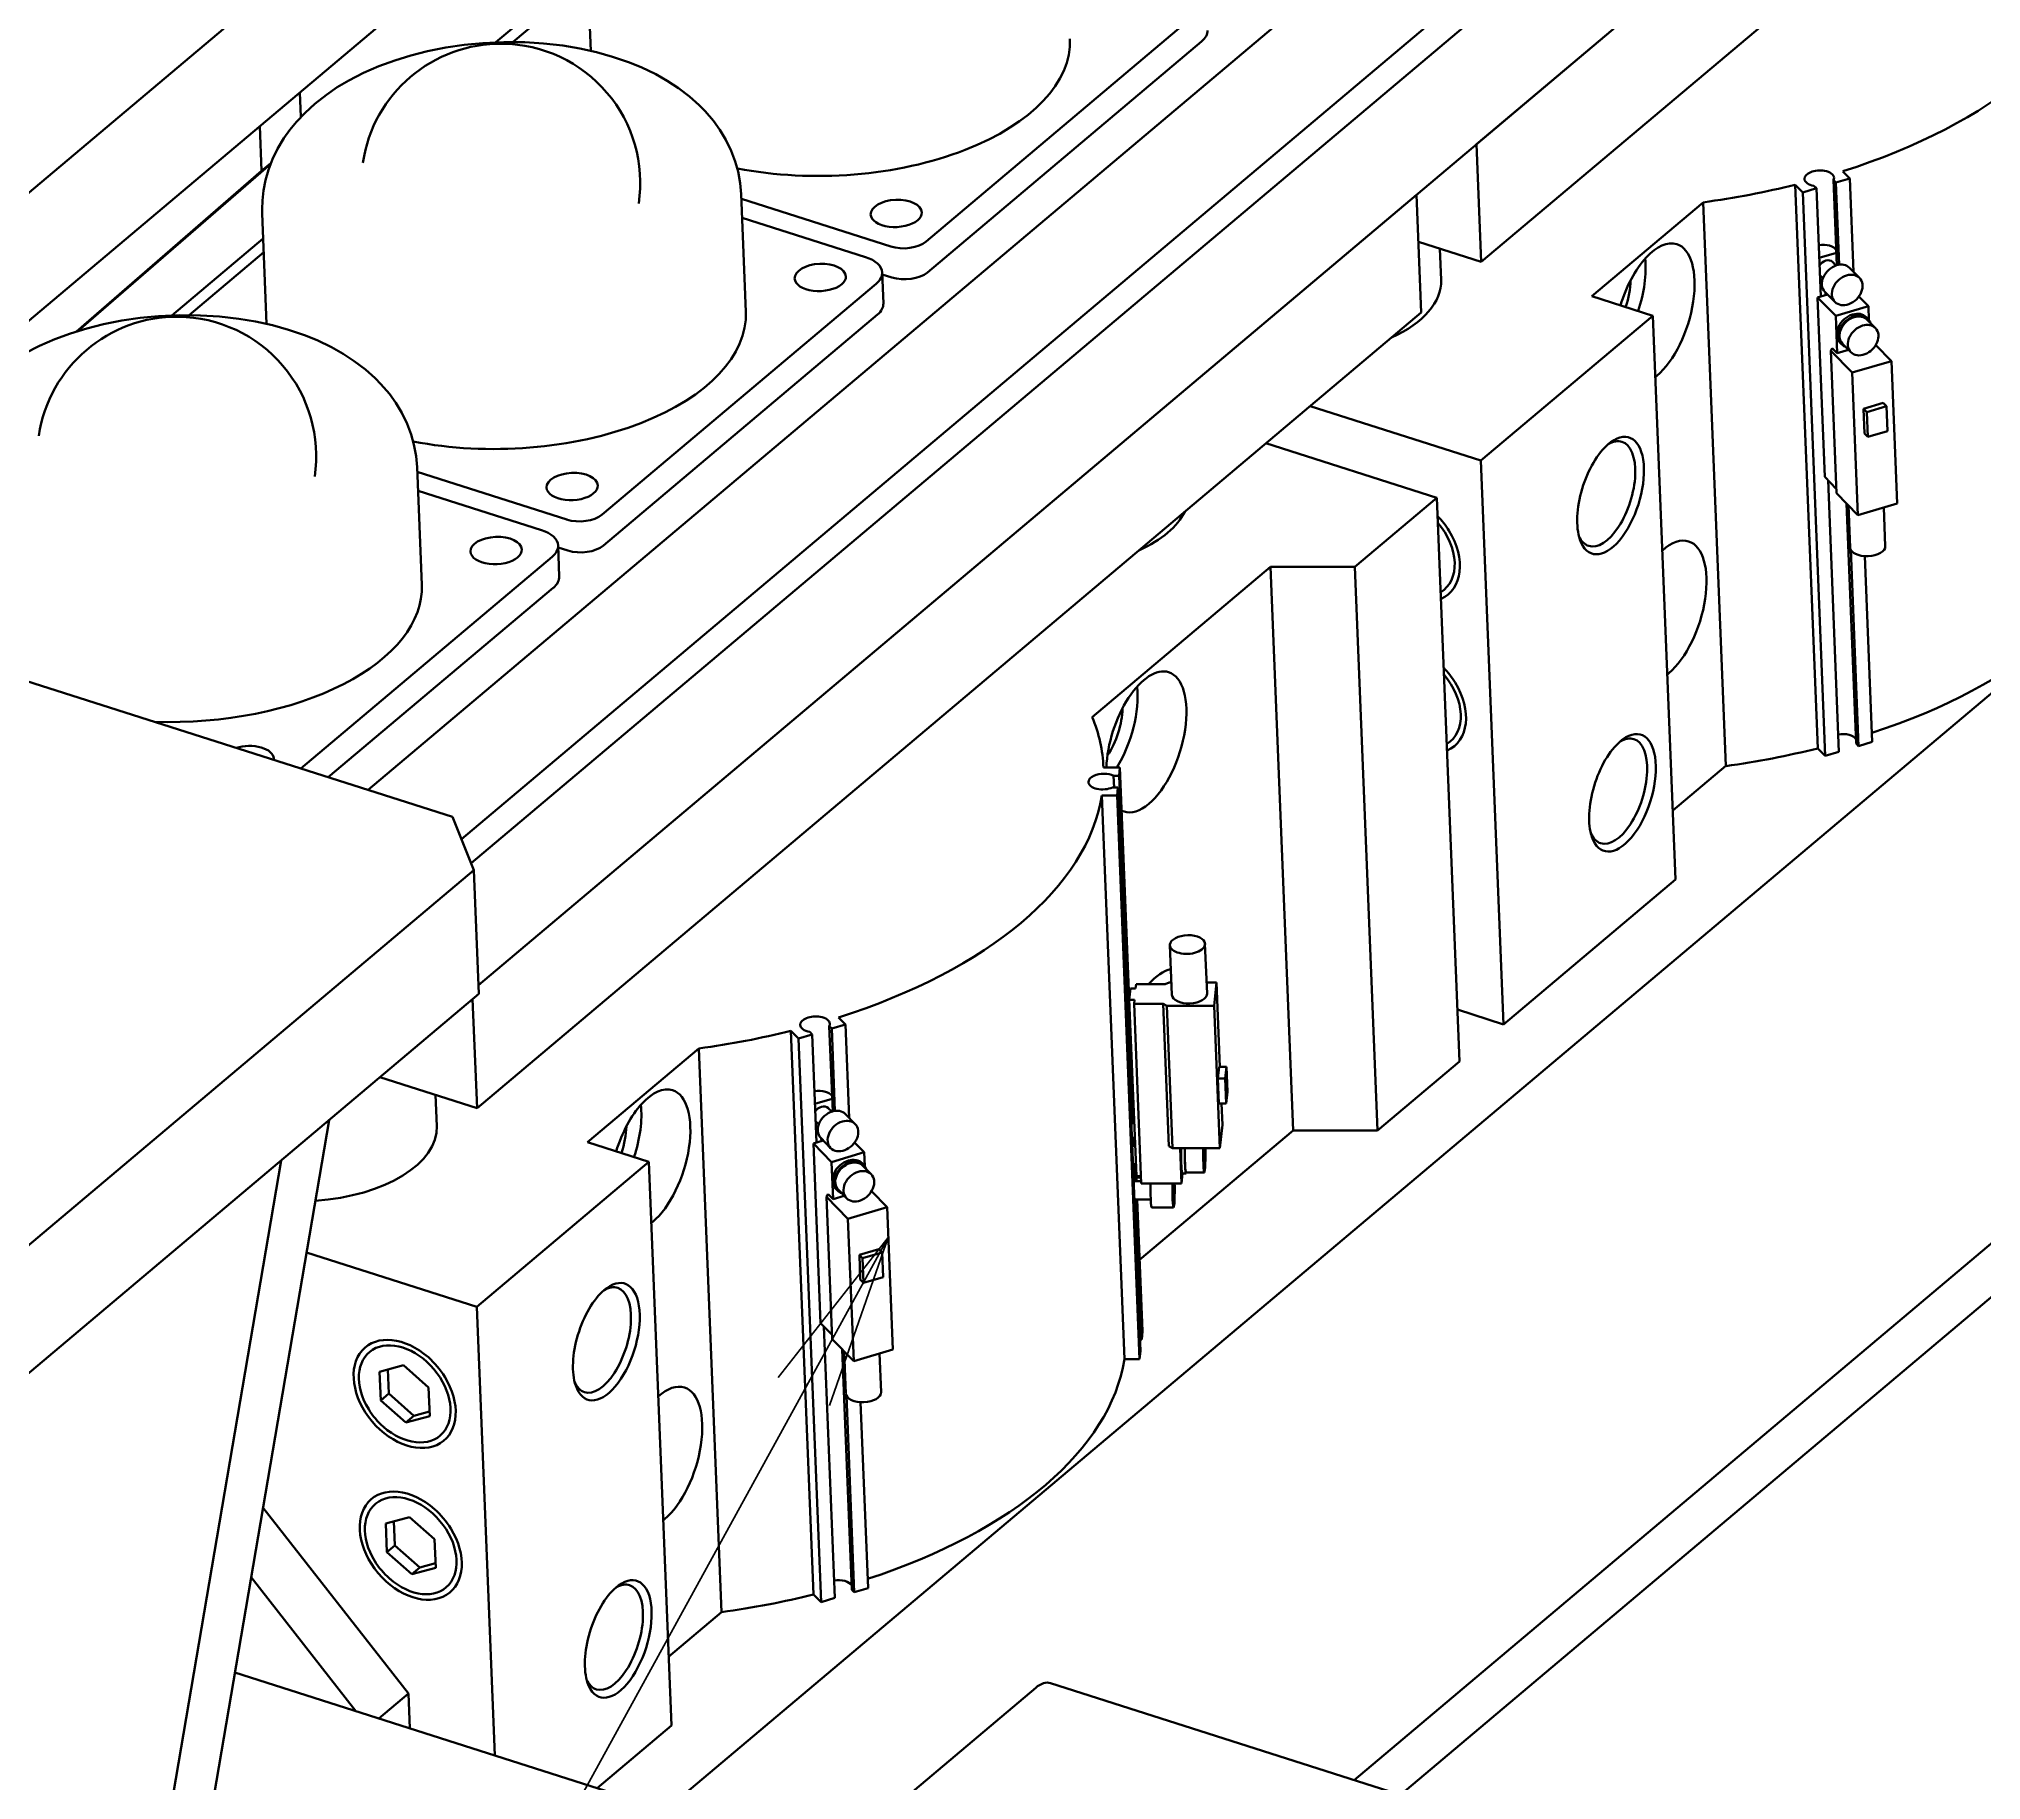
# Model space of a CAD drawing. Extents: x 0 to 18500, y -51 to 3802.
# Drawn here: x 3488.7 to 3754.1, y 1261.1 to 1499.1 of the extents above; entities that cross this region are included whole.
import ezdxf

# ---------------------------------------------------------------- set-up
doc = ezdxf.new("R2010")
doc.units = 0
doc.header["$MEASUREMENT"] = 0
doc.layers.get('0').update_dxf_attribs({"linetype": 'CONTINUOUS'})
doc.layers.get('DEFPOINTS').update_dxf_attribs({"linetype": 'CONTINUOUS'})
doc.layers.add('WORD_DIM', color=253, linetype='CONTINUOUS')
doc.styles.get("Standard").update_dxf_attribs({"font": 'romans.shx', "bigfont": 'bigfont.shx'})
doc.dimstyles.new('1-8', dxfattribs={"dimscale": 8, "dimtxt": 3.5, "dimasz": 3, "dimexe": 1, "dimexo": 0, "dimgap": 1, "dimtad": 3, "dimdsep": 46, "dimtxsty": 'Standard', "dimblk1": 'OPEN', "dimblk2": 'OPEN', "dimsah": 1, "dimcen": 0, "dimclrd": 256, "dimclre": 256, "dimclrt": 3, "dimadec": 0, "dimazin": 0, "dimtfac": 1, "dimtmove": 0, "dimatfit": 3, "dimldrblk": 'OPEN', "dimfxl": 0, "dimtolj": 1, "dimtzin": 0, "dimarcsym": 0})

# ---------------------------------------------------------------- blocks, each defined once
blk = doc.blocks.new('456')
at = {"color": 7, "lineweight": 35}
for p, q in [((4896.29, -1998.66), (4578.11, -2266.8)), ((4896.97, -2015.59), (4587.71, -2276.21)), ((4971.36, -2056.1), (4676.56, -2304.53)), ((4972.04, -2073.03), (4689.32, -2311.28)), ((4972.21, -2077.26), (4690.63, -2314.56)), ((4972.89, -2094.2), (4691.63, -2331.22)), ((4828.01, -2216.28), (4957.03, -2107.56)), ((4828.66, -2232.37), (4957.68, -2123.64)), ((4752.81, -2229.58), (4790.26, -2198.02)), ((4717.22, -2443.94), (5004.27, -2202.05)), ((4752.98, -2233.82), (4790.43, -2202.26)), ((4662, -2219.92), (4636.71, -2241.88)), ((4663.21, -2219.01), (4636.96, -2241.8)), ((4691.63, -2331.22), (4819.81, -2223.2)), ((4747.97, -2230.26), (4727.56, -2223.76)), ((4871.56, -2221.82), (4874.65, -2298.85)), ((4872.58, -2222.86), (4875.67, -2299.89)), ((4862.07, -2301.26), (4858.98, -2224.23)), ((4708.53, -2266.9), (4745.98, -2235.34)), ((4874.62, -2237.21), (4875.61, -2261.76)), ((4691.44, -2348.01), (4820.46, -2239.28)), ((4708.7, -2271.13), (4746.15, -2239.57)), ((4828.62, -2259.53), (4852.12, -2239.72)), ((4852.12, -2239.72), (4855.21, -2316.76)), ((4805.26, -2252.09), (4828.62, -2259.53)), ((4822.6, -2264.6), (4799.24, -2257.15)), ((4811.31, -2439.85), (5028.69, -2256.66)), ((4703.69, -2267.58), (4683.27, -2261.07)), ((4828.62, -2259.53), (4831.71, -2336.57)), ((4876.05, -2262.21), (4877.54, -2299.34)), ((4822.6, -2264.6), (4825.69, -2341.64)), ((4878.57, -2265.38), (4879.88, -2298.2)), ((4879.14, -2271.67), (4880.21, -2298.54)), ((4581.01, -2274.07), (4688.1, -2308.21)), ((4667.36, -2301.6), (4701.69, -2272.66)), ((4775.51, -2294.57), (4799.87, -2274.04)), ((4799.87, -2274.04), (4802.96, -2351.07)), ((4811.4, -2274.04), (4814.49, -2351.08)), ((4881.07, -2272.58), (4882.09, -2297.98)), ((4671.12, -2302.8), (4701.86, -2276.89)), ((4993.58, -2293.58), (4817.63, -2441.86)), ((4779.17, -2302.6), (4781.07, -2350.06)), ((4779.28, -2301.48), (4781.23, -2350.06)), ((4776.81, -2305.31), (4779.9, -2382.34)), ((4778.89, -2305.31), (4781.98, -2382.35)), ((4779, -2304.19), (4782.09, -2381.23)), ((4590.95, -2399.79), (4691, -2315.48)), ((4831.71, -2336.57), (4855.21, -2316.76)), ((4591.63, -2416.72), (4691.67, -2332.41)), ((4780.57, -2333.2), (4781.54, -2357.33)), ((4782.2, -2358.31), (4781.22, -2333.76)), ((4734.34, -2337.46), (4737.43, -2414.49)), ((4724.85, -2416.9), (4721.76, -2339.87)), ((4735.35, -2338.5), (4738.45, -2415.53)), ((4671.22, -2349.65), (4645.44, -2500.93)), ((4781.98, -2368.75), (4802.96, -2351.07)), ((4737.4, -2352.85), (4738.39, -2377.4)), ((4664.66, -2355.18), (4638.88, -2506.45)), ((4691.39, -2375.17), (4714.9, -2355.36)), ((4714.9, -2355.36), (4717.99, -2432.4)), ((4668.13, -2367.76), (4691.39, -2375.17)), ((4691.39, -2375.17), (4693.85, -2436.49)), ((4738.83, -2377.85), (4740.32, -2414.97)), ((4741.35, -2381.02), (4742.66, -2413.84)), ((4741.92, -2387.31), (4742.99, -2414.18)), ((4743.85, -2388.22), (4744.87, -2413.62)), ((4682.08, -2428.04), (4662.19, -2402.61)), ((4674.89, -2430.45), (4660.57, -2412.13)), ((4725.39, -2446.54), (4658.35, -2425.17)), ((4767.78, -2427.26), (4741.54, -2449.37)), ((5431.83, -2637.65), (4769.8, -2426.62))]:
    blk.add_line(p, q, dxfattribs=at)
at = {"color": 7, "lineweight": 35, "ltscale": 0.37764}
for p, q in [((4706.37, -2188.42), (4706.97, -2203.51)), ((4662.08, -2225.74), (4662.69, -2240.83))]:
    blk.add_line(p, q, dxfattribs=at)
at = {"color": 7, "lineweight": 35, "ltscale": 0.40768}
blk.add_line((4694.03, -2202.35), (4706.5, -2191.84), dxfattribs=at)
at = {"color": 7, "lineweight": 35, "ltscale": 0.333413}
for p, q in [((4706.58, -2193.72), (4696.38, -2202.31)), ((4662.3, -2231.04), (4652.1, -2239.63))]:
    blk.add_line(p, q, dxfattribs=at)
at = {"color": 7, "lineweight": 35, "ltscale": 0.08418}
blk.add_line((4667.23, -2209.2), (4667.36, -2212.56), dxfattribs=at)
at = {"color": 7, "lineweight": 35, "ltscale": 0.153081}
blk.add_line((4661.76, -2213.81), (4662, -2219.92), dxfattribs=at)
at = {"color": 7, "lineweight": 35, "ltscale": 0.402427}
for p, q in [((4828.01, -2216.28), (4828.66, -2232.37)), ((4727.53, -2223.11), (4728.18, -2239.2))]:
    blk.add_line(p, q, dxfattribs=at)
at = {"color": 7, "lineweight": 35, "ltscale": 0.041552}
blk.add_line((4662, -2219.92), (4663.28, -2218.85), dxfattribs=at)
at = {"color": 7, "lineweight": 35, "ltscale": 0.011803}
for p, q in [((4876.79, -2221.17), (4877.12, -2221.5)), ((4739.57, -2336.8), (4739.9, -2337.14))]:
    blk.add_line(p, q, dxfattribs=at)
at = {"color": 7, "lineweight": 35, "ltscale": 0.29151}
for p, q in [((4876.79, -2221.17), (4877.26, -2232.82)), ((4739.57, -2336.8), (4740.04, -2348.46))]:
    blk.add_line(p, q, dxfattribs=at)
at = {"color": 7, "lineweight": 35, "ltscale": 0.048859}
for p, q in [((4877.12, -2221.5), (4879, -2220.95)), ((4880.21, -2298.54), (4882.09, -2297.98)), ((4735.35, -2338.5), (4737.23, -2337.94))]:
    blk.add_line(p, q, dxfattribs=at)
at = {"color": 7, "lineweight": 35, "ltscale": 0.033588}
for p, q in [((4879, -2220.95), (4878.06, -2219.99)), ((4741.78, -2336.58), (4740.84, -2335.62))]:
    blk.add_line(p, q, dxfattribs=at)
at = {"color": 7, "lineweight": 35, "ltscale": 0.319393}
blk.add_line((4879, -2220.95), (4879.51, -2233.71), dxfattribs=at)
at = {"color": 7, "lineweight": 35, "ltscale": 0.402428}
for p, q in [((4819.81, -2223.2), (4820.46, -2239.28)), ((4683.25, -2260.43), (4683.89, -2276.51))]:
    blk.add_line(p, q, dxfattribs=at)
at = {"color": 7, "lineweight": 35, "ltscale": 0.036364}
for p, q in [((4871.56, -2221.82), (4872.58, -2222.86)), ((4874.65, -2298.85), (4875.67, -2299.89)), ((4734.34, -2337.46), (4735.35, -2338.5)), ((4737.43, -2414.49), (4738.45, -2415.53))]:
    blk.add_line(p, q, dxfattribs=at)
at = {"color": 7, "lineweight": 35, "ltscale": 0.048847}
for p, q in [((4872.58, -2222.86), (4874.45, -2222.3)), ((4875.67, -2299.89), (4877.54, -2299.34)), ((4739.9, -2337.14), (4741.78, -2336.58)), ((4738.45, -2415.53), (4740.32, -2414.97)), ((4742.99, -2414.18), (4744.87, -2413.62))]:
    blk.add_line(p, q, dxfattribs=at)
at = {"color": 7, "lineweight": 35, "ltscale": 0.011841}
blk.add_line((4874.45, -2222.3), (4874.12, -2221.96), dxfattribs=at)
at = {"color": 7, "lineweight": 35, "ltscale": 0.370011}
for p, q in [((4874.45, -2222.3), (4875.04, -2237.09)), ((4737.23, -2337.94), (4737.82, -2352.73))]:
    blk.add_line(p, q, dxfattribs=at)
at = {"color": 7, "lineweight": 35, "ltscale": 0.281428}
for p, q in [((4877.12, -2221.5), (4877.58, -2232.75)), ((4739.9, -2337.14), (4740.35, -2348.39))]:
    blk.add_line(p, q, dxfattribs=at)
at = {"color": 7, "lineweight": 35, "ltscale": 0.442598}
for p, q in [((4727.66, -2226.33), (4744.53, -2231.7)), ((4683.38, -2263.65), (4700.25, -2269.02))]:
    blk.add_line(p, q, dxfattribs=at)
at = {"color": 7, "lineweight": 35, "ltscale": 0.497553}
blk.add_line((4843.76, -2237.06), (4858.98, -2224.23), dxfattribs=at)
at = {"color": 7, "lineweight": 35, "ltscale": 0.407689}
blk.add_line((4649.75, -2239.67), (4662.22, -2229.16), dxfattribs=at)
at = {"color": 7, "lineweight": 35, "ltscale": 0.22534}
blk.add_line((4820.07, -2229.63), (4828.66, -2232.37), dxfattribs=at)
at = {"color": 7, "lineweight": 35, "ltscale": 0.106766}
for p, q in [((4823.17, -2234.83), (4823, -2230.56)), ((4685.95, -2350.47), (4685.77, -2346.2))]:
    blk.add_line(p, q, dxfattribs=at)
at = {"color": 7, "lineweight": 35, "ltscale": 0.061622}
blk.add_line((4874.83, -2231.82), (4877.19, -2231.11), dxfattribs=at)
at = {"color": 7, "lineweight": 35, "ltscale": 0.105902}
blk.add_line((4746.96, -2238.04), (4746.79, -2233.81), dxfattribs=at)
at = {"color": 7, "lineweight": 35, "ltscale": 0.035131}
blk.add_line((4748.14, -2234.49), (4746.8, -2234.07), dxfattribs=at)
at = {"color": 7, "lineweight": 35, "ltscale": 0.015086}
for p, q in [((4875.35, -2234.6), (4874.93, -2234.17)), ((4738.13, -2350.24), (4737.7, -2349.81))]:
    blk.add_line(p, q, dxfattribs=at)
at = {"color": 7, "lineweight": 35, "ltscale": 0.016846}
for p, q in [((4877.13, -2232.86), (4876.66, -2232.37)), ((4739.91, -2348.5), (4739.44, -2348.01))]:
    blk.add_line(p, q, dxfattribs=at)
at = {"color": 7, "lineweight": 35, "ltscale": 0.048395}
for p, q in [((4880.34, -2234.56), (4878.98, -2233.17)), ((4876.98, -2237.84), (4875.62, -2236.46)), ((4743.12, -2350.2), (4741.76, -2348.81)), ((4739.76, -2353.48), (4738.4, -2352.1))]:
    blk.add_line(p, q, dxfattribs=at)
at = {"color": 7, "lineweight": 35, "ltscale": 0.219525}
blk.add_line((4852.12, -2239.72), (4843.76, -2237.06), dxfattribs=at)
at = {"color": 7, "lineweight": 35, "ltscale": 0.035065}
for p, q in [((4874.62, -2237.21), (4875.97, -2236.81)), ((4737.4, -2352.85), (4738.75, -2352.45))]:
    blk.add_line(p, q, dxfattribs=at)
at = {"color": 7, "lineweight": 35, "ltscale": 0.088724}
blk.add_line((4877.11, -2239.75), (4874.62, -2237.21), dxfattribs=at)
at = {"color": 7, "lineweight": 35, "ltscale": 0.008995}
blk.add_line((4875.69, -2236.53), (4875.71, -2236.89), dxfattribs=at)
at = {"color": 7, "lineweight": 35, "ltscale": 0.046784}
for p, q in [((4881.57, -2238.42), (4880.26, -2237.08)), ((4744.34, -2354.06), (4743.04, -2352.72))]:
    blk.add_line(p, q, dxfattribs=at)
at = {"color": 7, "lineweight": 35, "ltscale": 0.116315}
for p, q in [((4877.11, -2239.75), (4881.57, -2238.42)), ((4739.88, -2355.39), (4744.34, -2354.06))]:
    blk.add_line(p, q, dxfattribs=at)
at = {"color": 7, "lineweight": 35, "ltscale": 0.127082}
for p, q in [((4877.31, -2244.83), (4877.11, -2239.75)), ((4740.09, -2360.47), (4739.88, -2355.39))]:
    blk.add_line(p, q, dxfattribs=at)
at = {"color": 7, "lineweight": 35, "ltscale": 0.008066}
for p, q in [((4881.5, -2240.15), (4881.27, -2239.92)), ((4877.92, -2243.65), (4877.7, -2243.42)), ((4744.27, -2355.79), (4744.05, -2355.56)), ((4740.7, -2359.29), (4740.47, -2359.06))]:
    blk.add_line(p, q, dxfattribs=at)
at = {"color": 7, "lineweight": 35, "ltscale": 0.047718}
blk.add_line((4881.64, -2240.33), (4881.57, -2238.42), dxfattribs=at)
at = {"color": 7, "lineweight": 35, "ltscale": 0.040329}
for p, q in [((4882.52, -2241.41), (4881.39, -2240.26)), ((4745.29, -2357.05), (4744.17, -2355.9)), ((4741.93, -2360.34), (4740.81, -2359.18))]:
    blk.add_line(p, q, dxfattribs=at)
at = {"color": 7, "lineweight": 35, "ltscale": 0.010625}
for p, q in [((4876.63, -2244.14), (4876.41, -2244.5)), ((4739.41, -2359.78), (4739.19, -2360.14))]:
    blk.add_line(p, q, dxfattribs=at)
at = {"color": 7, "lineweight": 35, "ltscale": 0.104865}
blk.add_line((4876.41, -2244.5), (4879.35, -2247.5), dxfattribs=at)
at = {"color": 7, "lineweight": 35, "ltscale": 0.487149}
for p, q in [((4876.41, -2244.5), (4877.19, -2263.97)), ((4884.7, -2245.91), (4885.48, -2265.38)), ((4786.46, -2353.5), (4785.68, -2334.03)), ((4792.95, -2353.51), (4792.16, -2334.04)), ((4739.19, -2360.14), (4739.97, -2379.61)), ((4747.48, -2361.54), (4748.26, -2381.02)), ((4742.12, -2363.14), (4742.91, -2382.61))]:
    blk.add_line(p, q, dxfattribs=at)
at = {"color": 7, "lineweight": 35, "ltscale": 0.024198}
for p, q in [((4876.63, -2244.14), (4877.31, -2244.83)), ((4739.41, -2359.78), (4740.09, -2360.47))]:
    blk.add_line(p, q, dxfattribs=at)
at = {"color": 7, "lineweight": 35, "ltscale": 0.039879}
for p, q in [((4877.31, -2244.83), (4878.84, -2244.37)), ((4740.09, -2360.47), (4741.62, -2360.01))]:
    blk.add_line(p, q, dxfattribs=at)
at = {"color": 7, "lineweight": 35, "ltscale": 0.040338}
blk.add_line((4879.16, -2244.7), (4878.03, -2243.55), dxfattribs=at)
at = {"color": 7, "lineweight": 35, "ltscale": 0.075991}
for p, q in [((4884.7, -2245.91), (4882.57, -2243.73)), ((4747.48, -2361.54), (4745.35, -2359.37))]:
    blk.add_line(p, q, dxfattribs=at)
at = {"color": 7, "lineweight": 35, "ltscale": 0.139573}
for p, q in [((4879.35, -2247.5), (4884.7, -2245.91)), ((4742.91, -2382.61), (4748.26, -2381.02))]:
    blk.add_line(p, q, dxfattribs=at)
at = {"color": 7, "lineweight": 35, "ltscale": 0.487148}
for p, q in [((4879.35, -2247.5), (4880.13, -2266.97)), ((4785.99, -2353.24), (4785.21, -2333.77))]:
    blk.add_line(p, q, dxfattribs=at)
at = {"color": 7, "lineweight": 35, "ltscale": 0.069787}
for p, q in [((4880.9, -2252.43), (4883.57, -2251.64)), ((4881.35, -2252.9), (4884.02, -2252.1)), ((4884.16, -2255.49), (4881.48, -2256.28)), ((4743.68, -2368.07), (4746.35, -2367.28)), ((4744.13, -2368.53), (4746.8, -2367.74)), ((4746.94, -2371.12), (4744.26, -2371.92))]:
    blk.add_line(p, q, dxfattribs=at)
at = {"color": 7, "lineweight": 35, "ltscale": 0.084722}
for p, q in [((4881.03, -2255.82), (4880.9, -2252.43)), ((4881.48, -2256.28), (4881.35, -2252.9)), ((4884.02, -2252.1), (4884.16, -2255.49)), ((4793.81, -2347.38), (4793.68, -2343.99))]:
    blk.add_line(p, q, dxfattribs=at)
at = {"color": 7, "lineweight": 35, "ltscale": 0.016132}
for p, q in [((4880.9, -2252.43), (4881.35, -2252.9)), ((4883.57, -2251.64), (4884.02, -2252.1)), ((4881.03, -2255.82), (4881.48, -2256.28)), ((4746.35, -2367.28), (4746.8, -2367.74)), ((4743.68, -2368.07), (4744.13, -2368.53)), ((4743.81, -2371.46), (4744.26, -2371.92))]:
    blk.add_line(p, q, dxfattribs=at)
at = {"color": 7, "lineweight": 35, "ltscale": 0.055766}
for p, q in [((4875.61, -2261.76), (4877.17, -2263.36)), ((4738.39, -2377.4), (4739.95, -2379))]:
    blk.add_line(p, q, dxfattribs=at)
at = {"color": 7, "lineweight": 35, "ltscale": 0.366337}
blk.add_line((4811.4, -2274.04), (4822.6, -2264.6), dxfattribs=at)
at = {"color": 7, "lineweight": 35, "ltscale": 0.104856}
for p, q in [((4877.19, -2263.97), (4880.13, -2266.97)), ((4739.19, -2360.14), (4742.12, -2363.14)), ((4739.97, -2379.61), (4742.91, -2382.61))]:
    blk.add_line(p, q, dxfattribs=at)
at = {"color": 7, "lineweight": 35, "ltscale": 0.143766}
for p, q in [((4878.84, -2265.66), (4879.07, -2271.4)), ((4741.62, -2381.3), (4741.85, -2387.04))]:
    blk.add_line(p, q, dxfattribs=at)
at = {"color": 7, "lineweight": 35, "ltscale": 0.139585}
for p, q in [((4880.13, -2266.97), (4885.48, -2265.38)), ((4742.12, -2363.14), (4747.48, -2361.54))]:
    blk.add_line(p, q, dxfattribs=at)
at = {"color": 7, "lineweight": 35, "ltscale": 0.132437}
for p, q in [((4883.66, -2265.92), (4883.87, -2271.21)), ((4746.44, -2381.56), (4746.65, -2386.85))]:
    blk.add_line(p, q, dxfattribs=at)
at = {"color": 7, "lineweight": 35, "ltscale": 0.105901}
blk.add_line((4702.68, -2275.36), (4702.51, -2271.13), dxfattribs=at)
at = {"color": 7, "lineweight": 35, "ltscale": 0.03513}
blk.add_line((4703.86, -2271.81), (4702.52, -2271.39), dxfattribs=at)
at = {"color": 7, "lineweight": 35, "ltscale": 0.288074}
for p, q in [((4799.87, -2274.04), (4811.4, -2274.04)), ((4802.96, -2351.07), (4814.49, -2351.08))]:
    blk.add_line(p, q, dxfattribs=at)
at = {"color": 7, "lineweight": 35, "ltscale": 0.011804}
for p, q in [((4879.88, -2298.2), (4880.21, -2298.54)), ((4742.66, -2413.84), (4742.99, -2414.18))]:
    blk.add_line(p, q, dxfattribs=at)
at = {"color": 7, "lineweight": 35, "ltscale": 0.056238}
blk.add_line((4779.28, -2301.48), (4777.03, -2301.48), dxfattribs=at)
at = {"color": 7, "lineweight": 35, "ltscale": 0.018311}
blk.add_line((4778.43, -2302.6), (4779.17, -2302.6), dxfattribs=at)
at = {"color": 7, "lineweight": 35, "ltscale": 0.03996}
blk.add_line((4778.43, -2302.6), (4778.5, -2304.19), dxfattribs=at)
at = {"color": 7, "lineweight": 35, "ltscale": 0.028098}
for p, q in [((4779.17, -2302.6), (4779.28, -2301.48)), ((4778.89, -2305.31), (4779, -2304.19))]:
    blk.add_line(p, q, dxfattribs=at)
at = {"color": 7, "lineweight": 35, "ltscale": 0.236356}
for p, q in [((4854.84, -2307.36), (4862.07, -2301.26)), ((4717.62, -2423), (4724.85, -2416.9))]:
    blk.add_line(p, q, dxfattribs=at)
at = {"color": 7, "lineweight": 35, "ltscale": 0.051929}
blk.add_line((4776.81, -2305.31), (4778.89, -2305.31), dxfattribs=at)
at = {"color": 7, "lineweight": 35, "ltscale": 0.018262}
blk.add_line((4779, -2304.19), (4778.27, -2304.19), dxfattribs=at)
at = {"color": 7, "lineweight": 35, "ltscale": 0.195764}
blk.add_line((4691, -2315.48), (4688.1, -2308.21), dxfattribs=at)
at = {"color": 7, "lineweight": 35, "ltscale": 0.423608}
blk.add_line((4691.67, -2332.41), (4691, -2315.48), dxfattribs=at)
at = {"color": 7, "lineweight": 35, "ltscale": 0.169443}
for p, q in [((4786.39, -2332.53), (4786.12, -2325.76)), ((4791.19, -2332.34), (4790.91, -2325.57))]:
    blk.add_line(p, q, dxfattribs=at)
at = {"color": 7, "lineweight": 35, "ltscale": 0.0388}
blk.add_line((4780.73, -2331.66), (4780.57, -2333.2), dxfattribs=at)
at = {"color": 7, "lineweight": 35, "ltscale": 0.017468}
blk.add_line((4780.73, -2331.66), (4781.43, -2331.66), dxfattribs=at)
at = {"color": 7, "lineweight": 35, "ltscale": 0.014048}
for p, q in [((4781.49, -2331.1), (4781.43, -2331.66)), ((4781.27, -2333.2), (4781.22, -2333.76))]:
    blk.add_line(p, q, dxfattribs=at)
at = {"color": 7, "lineweight": 35, "ltscale": 0.099792}
for p, q in [((4781.49, -2331.1), (4785.48, -2331.1)), ((4781.22, -2333.76), (4785.21, -2333.77))]:
    blk.add_line(p, q, dxfattribs=at)
at = {"color": 7, "lineweight": 35, "ltscale": 0.014753}
blk.add_line((4785.48, -2331.1), (4786.01, -2330.84), dxfattribs=at)
at = {"color": 7, "lineweight": 35, "ltscale": 0.0078}
blk.add_line((4786.01, -2330.84), (4786.32, -2330.84), dxfattribs=at)
at = {"color": 7, "lineweight": 35, "ltscale": 0.034253}
blk.add_line((4791.13, -2330.84), (4792.5, -2330.84), dxfattribs=at)
at = {"color": 7, "lineweight": 35, "ltscale": 0.080278}
blk.add_line((4792.5, -2330.84), (4792.16, -2334.04), dxfattribs=at)
at = {"color": 7, "lineweight": 35, "ltscale": 0.288971}
blk.add_line((4792.96, -2342.39), (4792.5, -2330.84), dxfattribs=at)
at = {"color": 7, "lineweight": 35, "ltscale": 0.372543}
blk.add_line((4690.84, -2333.12), (4691.44, -2348.01), dxfattribs=at)
at = {"color": 7, "lineweight": 35, "ltscale": 0.017456}
blk.add_line((4780.57, -2333.2), (4781.27, -2333.2), dxfattribs=at)
at = {"color": 7, "lineweight": 35, "ltscale": 0.013533}
blk.add_line((4785.68, -2334.03), (4785.21, -2333.77), dxfattribs=at)
at = {"color": 7, "lineweight": 35, "ltscale": 0.162158}
for p, q in [((4792.16, -2334.04), (4785.68, -2334.03)), ((4792.95, -2353.51), (4786.46, -2353.5))]:
    blk.add_line(p, q, dxfattribs=at)
at = {"color": 7, "lineweight": 35, "ltscale": 0.165251}
blk.add_line((4825.41, -2334.56), (4831.71, -2336.57), dxfattribs=at)
at = {"color": 7, "lineweight": 35, "ltscale": 0.01185}
blk.add_line((4737.23, -2337.94), (4736.9, -2337.6), dxfattribs=at)
at = {"color": 7, "lineweight": 35, "ltscale": 0.319394}
blk.add_line((4741.78, -2336.58), (4742.29, -2349.35), dxfattribs=at)
at = {"color": 7, "lineweight": 35, "ltscale": 0.497562}
blk.add_line((4706.54, -2352.69), (4721.76, -2339.87), dxfattribs=at)
at = {"color": 7, "lineweight": 35, "ltscale": 0.040139}
for p, q in [((4792.68, -2343.99), (4792.84, -2342.39)), ((4793.68, -2343.99), (4793.84, -2342.39))]:
    blk.add_line(p, q, dxfattribs=at)
at = {"color": 7, "lineweight": 35, "ltscale": 0.024939}
for p, q in [((4792.84, -2342.39), (4793.84, -2342.39)), ((4792.68, -2343.99), (4793.68, -2343.99))]:
    blk.add_line(p, q, dxfattribs=at)
at = {"color": 7, "lineweight": 35, "ltscale": 0.084721}
for p, q in [((4793.84, -2342.39), (4793.98, -2345.78)), ((4792.81, -2347.37), (4792.68, -2343.99)), ((4743.81, -2371.46), (4743.68, -2368.07)), ((4744.26, -2371.92), (4744.13, -2368.53)), ((4746.8, -2367.74), (4746.94, -2371.12))]:
    blk.add_line(p, q, dxfattribs=at)
at = {"color": 7, "lineweight": 35, "ltscale": 0.366346}
blk.add_line((4814.49, -2351.08), (4825.69, -2341.64), dxfattribs=at)
at = {"color": 7, "lineweight": 35, "ltscale": 0.347749}
blk.add_line((4678.18, -2343.78), (4691.44, -2348.01), dxfattribs=at)
at = {"color": 7, "lineweight": 35, "ltscale": 0.040138}
blk.add_line((4793.98, -2345.78), (4793.81, -2347.38), dxfattribs=at)
at = {"color": 7, "lineweight": 35, "ltscale": 0.061634}
blk.add_line((4737.61, -2347.45), (4739.97, -2346.75), dxfattribs=at)
at = {"color": 7, "lineweight": 35, "ltscale": 0.024951}
blk.add_line((4792.81, -2347.37), (4793.81, -2347.38), dxfattribs=at)
at = {"color": 7, "lineweight": 35, "ltscale": 0.073495}
blk.add_line((4793.28, -2350.31), (4793.16, -2347.37), dxfattribs=at)
at = {"color": 7, "lineweight": 35, "ltscale": 0.010229}
for p, q in [((4780.84, -2350.06), (4781.25, -2350.06)), ((4781.48, -2355.69), (4781.07, -2355.69))]:
    blk.add_line(p, q, dxfattribs=at)
at = {"color": 7, "lineweight": 35, "ltscale": 0.080277}
blk.add_line((4793.28, -2350.31), (4792.95, -2353.51), dxfattribs=at)
at = {"color": 7, "lineweight": 35, "ltscale": 0.219536}
blk.add_line((4714.9, -2355.36), (4706.54, -2352.69), dxfattribs=at)
at = {"color": 7, "lineweight": 35, "ltscale": 0.088733}
blk.add_line((4739.88, -2355.39), (4737.4, -2352.85), dxfattribs=at)
at = {"color": 7, "lineweight": 35, "ltscale": 0.008994}
blk.add_line((4738.47, -2352.17), (4738.49, -2352.53), dxfattribs=at)
at = {"color": 7, "lineweight": 35, "ltscale": 0.047717}
blk.add_line((4744.42, -2355.97), (4744.34, -2354.06), dxfattribs=at)
at = {"color": 7, "lineweight": 35, "ltscale": 0.010242}
for p, q in [((4780.92, -2352.06), (4781.33, -2352.06)), ((4781.38, -2353.19), (4780.97, -2353.19))]:
    blk.add_line(p, q, dxfattribs=at)
at = {"color": 7, "lineweight": 35, "ltscale": 0.028425}
for p, q in [((4781.15, -2352.06), (4781.2, -2353.19)), ((4781.31, -2352.06), (4781.36, -2353.19))]:
    blk.add_line(p, q, dxfattribs=at)
at = {"color": 7, "lineweight": 35, "ltscale": 0.013544}
blk.add_line((4786.46, -2353.5), (4785.99, -2353.24), dxfattribs=at)
at = {"color": 7, "lineweight": 35, "ltscale": 0.120422}
blk.add_line((4787.5, -2353.5), (4787.69, -2358.32), dxfattribs=at)
at = {"color": 7, "lineweight": 35, "ltscale": 0.058177}
blk.add_line((4781.3, -2355.69), (4781.39, -2358.02), dxfattribs=at)
at = {"color": 7, "lineweight": 35, "ltscale": 0.058176}
blk.add_line((4781.46, -2355.69), (4781.55, -2358.02), dxfattribs=at)
at = {"color": 7, "lineweight": 35, "ltscale": 0.025684}
blk.add_line((4782.19, -2358.02), (4781.16, -2358.02), dxfattribs=at)
at = {"color": 7, "lineweight": 35, "ltscale": 0.015454}
blk.add_line((4781.54, -2357.33), (4782.16, -2357.33), dxfattribs=at)
at = {"color": 7, "lineweight": 35, "ltscale": 0.00393}
blk.add_line((4781.58, -2357.33), (4781.59, -2357.49), dxfattribs=at)
at = {"color": 7, "lineweight": 35, "ltscale": 0.014502}
blk.add_line((4781.59, -2357.49), (4782.17, -2357.49), dxfattribs=at)
at = {"color": 7, "lineweight": 35, "ltscale": 0.137207}
blk.add_line((4787.69, -2358.32), (4782.2, -2358.31), dxfattribs=at)
at = {"color": 7, "lineweight": 35, "ltscale": 0.034443}
blk.add_line((4787.83, -2356.95), (4787.69, -2358.32), dxfattribs=at)
at = {"color": 7, "lineweight": 35, "ltscale": 0.012476}
blk.add_line((4788.32, -2356.95), (4787.82, -2356.95), dxfattribs=at)
at = {"color": 7, "lineweight": 35, "ltscale": 0.062366}
blk.add_line((4790.82, -2356.8), (4788.32, -2356.8), dxfattribs=at)
at = {"color": 7, "lineweight": 35, "ltscale": 0.05592}
blk.add_line((4783.5, -2360.52), (4781.26, -2360.52), dxfattribs=at)
at = {"color": 7, "lineweight": 35, "ltscale": 0.478239}
blk.add_line((4781.49, -2360.52), (4782.26, -2379.63), dxfattribs=at)
at = {"color": 7, "lineweight": 35, "ltscale": 0.450266}
blk.add_line((4781.65, -2360.52), (4782.37, -2378.51), dxfattribs=at)
at = {"color": 7, "lineweight": 35, "ltscale": 0.074854}
blk.add_line((4786.62, -2361.62), (4783.63, -2361.62), dxfattribs=at)
at = {"color": 7, "lineweight": 35, "ltscale": 0.005737}
blk.add_line((4782.03, -2379.63), (4782.26, -2379.63), dxfattribs=at)
at = {"color": 7, "lineweight": 35, "ltscale": 0.028097}
for p, q in [((4782.26, -2379.63), (4782.37, -2378.51)), ((4781.98, -2382.35), (4782.09, -2381.23))]:
    blk.add_line(p, q, dxfattribs=at)
at = {"color": 7, "lineweight": 35, "ltscale": 0.084666}
for p, q in [((4678.12, -2384.05), (4681.39, -2383.17)), ((4678.96, -2404.79), (4682.22, -2403.91))]:
    blk.add_line(p, q, dxfattribs=at)
at = {"color": 7, "lineweight": 35, "ltscale": 0.114182}
for p, q in [((4681.39, -2383.17), (4684.82, -2386.19)), ((4682.22, -2403.91), (4685.65, -2406.93)), ((4682.54, -2411.73), (4679.11, -2408.7))]:
    blk.add_line(p, q, dxfattribs=at)
at = {"color": 7, "lineweight": 35, "ltscale": 0.051941}
blk.add_line((4779.9, -2382.34), (4781.98, -2382.35), dxfattribs=at)
at = {"color": 7, "lineweight": 35, "ltscale": 0.097828}
for p, q in [((4678.28, -2387.96), (4678.12, -2384.05)), ((4684.82, -2386.19), (4684.97, -2390.1)), ((4679.11, -2408.7), (4678.96, -2404.79)), ((4685.65, -2406.93), (4685.81, -2410.84))]:
    blk.add_line(p, q, dxfattribs=at)
at = {"color": 7, "lineweight": 35, "ltscale": 0.082378}
for p, q in [((4679.24, -2383.75), (4679.37, -2387.04)), ((4680.07, -2404.49), (4680.21, -2407.78))]:
    blk.add_line(p, q, dxfattribs=at)
at = {"color": 7, "lineweight": 35, "ltscale": 0.035744}
for p, q in [((4678.28, -2387.96), (4679.37, -2387.04)), ((4679.11, -2408.7), (4680.21, -2407.78))]:
    blk.add_line(p, q, dxfattribs=at)
at = {"color": 7, "lineweight": 35, "ltscale": 0.114183}
blk.add_line((4681.7, -2390.99), (4678.28, -2387.96), dxfattribs=at)
at = {"color": 7, "lineweight": 35, "ltscale": 0.114192}
for p, q in [((4679.37, -2387.04), (4682.8, -2390.06)), ((4680.21, -2407.78), (4683.63, -2410.8))]:
    blk.add_line(p, q, dxfattribs=at)
at = {"color": 7, "lineweight": 35, "ltscale": 0.004514}
for p, q in [((4676.63, -2389.18), (4676.54, -2389.02)), ((4677.47, -2409.92), (4677.37, -2409.76))]:
    blk.add_line(p, q, dxfattribs=at)
at = {"color": 7, "lineweight": 35, "ltscale": 0.035754}
blk.add_line((4681.7, -2390.99), (4682.8, -2390.06), dxfattribs=at)
at = {"color": 7, "lineweight": 35, "ltscale": 0.084677}
for p, q in [((4684.97, -2390.1), (4681.7, -2390.99)), ((4685.81, -2410.84), (4682.54, -2411.73))]:
    blk.add_line(p, q, dxfattribs=at)
at = {"color": 7, "lineweight": 35, "ltscale": 0.055697}
for p, q in [((4682.8, -2390.06), (4684.95, -2389.48)), ((4683.63, -2410.8), (4685.78, -2410.22))]:
    blk.add_line(p, q, dxfattribs=at)
at = {"color": 7, "lineweight": 35, "ltscale": 0.004518}
for p, q in [((4678.64, -2391.56), (4678.78, -2391.68)), ((4679.48, -2412.3), (4679.61, -2412.42))]:
    blk.add_line(p, q, dxfattribs=at)
at = {"color": 7, "lineweight": 35, "ltscale": 0.035753}
blk.add_line((4682.54, -2411.73), (4683.63, -2410.8), dxfattribs=at)
at = {"color": 7, "lineweight": 35, "ltscale": 0.13224}
blk.add_line((4678.04, -2431.45), (4682.08, -2428.04), dxfattribs=at)
at = {"color": 7, "lineweight": 35, "ltscale": 0.119065}
blk.add_line((4682.08, -2428.04), (4682.27, -2432.8), dxfattribs=at)
at = {"color": 7, "lineweight": 35, "ltscale": 0.331911}
blk.add_line((4707.84, -2440.95), (4717.99, -2432.4), dxfattribs=at)
at = {"color": 7, "lineweight": 35}
for points in [[(4721.79, -2210.93), (4720.48, -2209.77), (4718.95, -2208.6), (4717.44, -2207.62), (4715.85, -2206.72), (4713.87, -2205.77), (4712.13, -2205.06), (4709.97, -2204.32), (4707.75, -2203.7), (4705.47, -2203.2), (4703.16, -2202.81), (4700.51, -2202.51), (4697.96, -2202.35), (4695.09, -2202.32), (4692.22, -2202.45), (4689.68, -2202.7), (4687.17, -2203.07), (4684.69, -2203.56), (4682.41, -2204.14), (4680.19, -2204.82), (4678.02, -2205.62), (4675.93, -2206.53), (4673.9, -2207.58), (4672.35, -2208.5), (4670.85, -2209.52), (4669.29, -2210.74), (4667.94, -2211.98), (4666.78, -2213.2), (4665.86, -2214.32), (4665.06, -2215.45), (4664.18, -2216.92), (4663.5, -2218.32), (4662.94, -2219.77), (4662.53, -2221.19), (4662.26, -2222.6), (4662.11, -2223.99), (4662.07, -2225.15), (4662.08, -2225.74)], [(4727.53, -2223.11), (4727.4, -2221.59), (4727.11, -2220), (4726.72, -2218.62), (4726.17, -2217.17), (4725.45, -2215.69), (4724.61, -2214.3), (4723.74, -2213.1), (4722.59, -2211.75), (4721.79, -2210.93)], [(4677.5, -2248.25), (4676.2, -2247.09), (4674.67, -2245.92), (4673.15, -2244.93), (4671.57, -2244.04), (4669.59, -2243.08), (4667.85, -2242.38), (4665.69, -2241.64), (4663.47, -2241.02), (4661.19, -2240.51), (4658.88, -2240.13), (4656.23, -2239.82), (4653.67, -2239.67), (4650.8, -2239.64), (4647.93, -2239.77), (4645.4, -2240.02), (4642.89, -2240.38), (4640.41, -2240.88), (4638.13, -2241.45), (4635.91, -2242.14), (4633.74, -2242.94), (4631.65, -2243.85), (4629.61, -2244.9)], [(4683.25, -2260.43), (4683.12, -2258.9), (4682.82, -2257.32), (4682.44, -2255.94), (4681.89, -2254.48), (4681.17, -2253.01), (4680.33, -2251.61), (4679.46, -2250.41), (4678.31, -2249.07), (4677.5, -2248.25)]]:
    blk.add_lwpolyline(points, dxfattribs=at)
for centre, radius, start, end in [((4694.69, -2221.59), 19.05, 89.2428, 171.5925), ((4694.69, -2221.59), 19.05, 351.5925, 89.2428), ((4650.41, -2258.91), 19.05, 89.2428, 171.5925), ((4650.41, -2258.91), 19.05, 351.5925, 89.2428), ((4879, -2242.59), 1.51, 224.5959, 250.0881), ((4741.78, -2358.23), 1.51, 224.5959, 250.0881)]:
    blk.add_arc(centre, radius, start, end, dxfattribs=at)
for centre, major_axis, ratio, start_param, end_param in [((4845.11, -2188.59), (69.14, 2.77), 0.531249, 5.18764, 6.178521), ((4739.74, -2203.19), (-32.72, -1.31), 0.531249, 1.150039, 3.141581), ((4786.25, -2200.92), (5, 0.2), 0.531249, 5.68308, 6.283232), ((4874.84, -2220.94), (-2.02, -0.08), 0.531249, 4.324479, 6.283216), ((4874.84, -2220.94), (-2.02, -0.08), 0.531249, 0.000031, 1.182886), ((4874.84, -2220.94), (-2.02, -0.08), 0.531249, 3.141578, 4.324479), ((4874.84, -2220.94), (-2.02, -0.08), 0.531249, 2.851232, 3.141578), ((4748.72, -2225.74), (3.5, 0.14), 0.531249, 0.000022, 3.141614), ((4845.11, -2188.59), (69.14, 2.77), 0.531249, 4.892956, 5.083517), ((4748.72, -2225.74), (3.5, 0.14), 0.531249, 3.141614, 5.68308), ((4748.72, -2225.74), (3.5, 0.14), 0.531249, 5.68308, 6.283207), ((4741.79, -2234.01), (5, 0.2), 0.531249, 0.000047, 0.970691), ((4749.88, -2228.65), (3.5, 0.14), 0.531249, 4.112284, 5.68308), ((4852.33, -2239.46), (3.04, 9.53), 0.478447, 0.00004, 1.602396), ((4845.64, -2237.32), (-3.04, -9.53), 0.478447, 1.539169, 2.317181), ((4852.33, -2239.46), (3.04, 9.53), 0.478447, 3.791343, 6.283225), ((4875.25, -2231.09), (2, 0.08), 0.531249, 0.244352, 1.796968), ((4738.34, -2234.49), (3.5, 0.14), 0.531249, 0.000022, 3.141614), ((4738.34, -2234.49), (3.5, 0.14), 0.531249, 3.141614, 5.68308), ((4738.34, -2234.49), (3.5, 0.14), 0.531249, 5.68308, 6.283207), ((4741.79, -2234.01), (5, 0.2), 0.531249, 5.68308, 6.283232), ((4750.05, -2232.88), (3.5, 0.14), 0.531249, 4.112284, 5.68308), ((4875.77, -2233.25), (-0.894, -0.874), 0.763941, 4.108753, 5.006368), ((4877.3, -2234.82), (-1.68, -1.64), 0.763941, 4.108753, 6.283159), ((4875.77, -2233.25), (0.894, 0.874), 0.763941, 6.283159, 7.250345), ((4878.66, -2236.2), (1.68, 1.64), 0.763941, 0.96716, 3.141566), ((4878.66, -2236.2), (1.68, 1.64), 0.763941, 3.141566, 6.283159), ((4877.3, -2234.82), (-1.68, -1.64), 0.763941, 3.141566, 4.108753), ((4878.66, -2236.2), (1.68, 1.64), 0.763941, 6.283159, 7.250345), ((4805.18, -2235.55), (-17.99, -0.72), 0.531249, 2.221511, 3.141614), ((4845.64, -2237.32), (1.9, 5.95), 0.478447, 4.661621, 5.28116), ((4695.45, -2240.51), (-32.72, -1.31), 0.531249, 1.150039, 3.141581), ((4741.96, -2238.24), (5, 0.2), 0.531249, 5.68308, 6.283232), ((4879.48, -2241.67), (-1.79, -1.75), 0.763941, 4.108753, 6.283159), ((4879.71, -2241.9), (1.79, 1.75), 0.763941, 0.96716, 3.141566), ((4879.71, -2241.9), (-1.68, -1.64), 0.763941, 4.108753, 6.283159), ((4879.48, -2241.67), (-1.79, -1.75), 0.763941, 3.141566, 4.108753), ((4879.71, -2241.9), (1.79, 1.75), 0.763941, 6.283159, 7.250345), ((4879.71, -2241.9), (-1.68, -1.64), 0.763941, 3.141566, 4.108753), ((4880.84, -2243.06), (1.68, 1.64), 0.763941, 0.96716, 3.141566), ((4880.84, -2243.06), (1.68, 1.64), 0.763941, 3.141566, 6.283159), ((4880.84, -2243.06), (1.68, 1.64), 0.763941, 6.283159, 7.250345), ((4879.71, -2241.9), (1.79, 1.75), 0.763941, 5.934965, 6.283159), ((4852.33, -2239.46), (3.04, 9.53), 0.478447, 3.752688, 3.791343), ((4846.33, -2264.3), (2.53, 7.94), 0.478447, 2.565337, 6.859505), ((4846.33, -2264.3), (2.53, 7.94), 0.478447, 0.64975, 2.565337), ((4845.61, -2264.07), (-2.27, -7.12), 0.478447, 0.00004, 3.141633), ((4845.61, -2264.07), (-2.27, -7.12), 0.478447, 3.141633, 3.630656), ((4846.33, -2264.3), (2.53, 7.94), 0.478447, 0.576319, 0.64975), ((4704.44, -2263.06), (3.5, 0.14), 0.531249, 0.000022, 3.141614), ((4704.44, -2263.06), (3.5, 0.14), 0.531249, 3.141614, 5.68308), ((4704.44, -2263.06), (3.5, 0.14), 0.531249, 5.68308, 6.283207), ((4770.74, -2264.58), (-17.99, -0.72), 0.531249, 2.221511, 2.862779), ((4697.51, -2271.33), (5, 0.2), 0.531249, 0.000047, 0.970691), ((4705.6, -2265.97), (3.5, 0.14), 0.531249, 4.112284, 5.68308), ((4818.77, -2271.44), (5.37, -6.37), 0.699187, 1.360634, 1.664425), ((4818.77, -2271.44), (4.82, -5.72), 0.699187, 6.173395, 7.859364), ((4818.77, -2271.44), (5.37, -6.37), 0.699187, 6.085159, 7.643819), ((4848.2, -2265.63), (69.14, 2.77), 0.531249, 5.202325, 6.178521), ((4694.05, -2271.81), (3.5, 0.14), 0.531249, 0.000022, 3.141614), ((4694.05, -2271.81), (3.5, 0.14), 0.531249, 5.68308, 6.283207), ((4697.51, -2271.33), (5, 0.2), 0.531249, 5.68308, 6.283232), ((4705.77, -2270.2), (3.5, 0.14), 0.531249, 4.112284, 5.68308), ((4845.61, -2264.07), (-2.27, -7.12), 0.478447, 5.79627, 6.283225), ((4853.96, -2280.09), (3.04, 9.53), 0.478447, 0.00004, 0.688399), ((4853.96, -2280.09), (3.04, 9.53), 0.478447, 3.791343, 6.283225), ((4881.47, -2271.31), (-2.4, -0.1), 0.531249, 0.000041, 3.141633), ((4694.05, -2271.81), (3.5, 0.14), 0.531249, 3.141614, 5.68308), ((4651.17, -2277.83), (-32.72, -1.31), 0.531249, 1.433115, 3.141581), ((4697.68, -2275.56), (5, 0.2), 0.531249, 5.68308, 6.283232), ((4782.9, -2297.97), (3.04, 9.53), 0.478447, 0.00004, 2.094988), ((4782.9, -2297.97), (3.04, 9.53), 0.478447, 3.791343, 6.283225), ((4819.6, -2292.18), (5.37, -6.37), 0.699187, 1.360634, 1.664425), ((4819.6, -2292.18), (4.82, -5.72), 0.699187, 6.173395, 7.859364), ((4819.6, -2292.18), (5.37, -6.37), 0.699187, 6.085159, 7.643819), ((4853.96, -2280.09), (3.04, 9.53), 0.478447, 3.752688, 3.791343), ((4776.21, -2295.83), (-3.04, -9.53), 0.478447, 1.09636, 2.317181), ((4707.89, -2304.23), (69.14, 2.77), 0.531249, 6.282644, 6.473204), ((4776.21, -2295.83), (1.9, 5.95), 0.478447, 4.143143, 5.28116), ((4847.96, -2304.93), (2.53, 7.94), 0.478447, 0.64975, 2.565337), ((4847.96, -2304.93), (2.53, 7.94), 0.478447, 2.565337, 6.859505), ((4847.24, -2304.7), (-2.27, -7.12), 0.478447, 0.00004, 3.141633), ((4847.24, -2304.7), (-2.27, -7.12), 0.478447, 3.141633, 3.630656), ((4847.96, -2304.93), (2.53, 7.94), 0.478447, 0.576319, 0.64975), ((4877.93, -2297.97), (-2.02, -0.08), 0.531249, 3.431247, 4.936103), ((4660.16, -2300.38), (3.5, 0.14), 0.531249, 0.000022, 2.037531), ((4660.16, -2300.38), (3.5, 0.14), 0.531249, 6.187041, 6.283207), ((4848.2, -2265.63), (69.14, 2.77), 0.531249, 4.892956, 5.083517), ((4777, -2303.39), (-2.02, -0.08), 0.531249, 5.373336, 6.283155), ((4777, -2303.39), (-2.02, -0.08), 0.531249, 6.283155, 8.514929), ((4777, -2303.39), (-2.02, -0.08), 0.531249, 3.900089, 5.373336), ((4707.89, -2304.23), (69.14, 2.77), 0.531249, 5.18764, 6.178521), ((4782.9, -2297.97), (3.04, 9.53), 0.478447, 3.063691, 3.141633), ((4782.9, -2297.97), (3.04, 9.53), 0.478447, 3.141633, 3.791343), ((4847.24, -2304.7), (-2.27, -7.12), 0.478447, 5.79627, 6.283225), ((4788.52, -2325.66), (2.4, 0.1), 0.531249, 6.283173, 9.348272), ((4788.52, -2325.66), (2.4, 0.1), 0.531249, 3.14158, 6.283173), ((4788.52, -2325.66), (2.4, 0.1), 0.531249, 3.065087, 3.14158), ((4784.53, -2338.6), (3.04, 9.53), 0.478447, 0.268824, 0.830748), ((4777.84, -2336.47), (-3.04, -9.53), 0.478447, 2.312403, 2.317181), ((4788.79, -2332.44), (-2.4, -0.1), 0.531249, 6.283173, 9.424765), ((4737.62, -2336.57), (-2.02, -0.08), 0.531249, 4.324479, 6.283216), ((4784.53, -2338.6), (3.04, 9.53), 0.478447, 1.372952, 1.377524), ((4707.89, -2304.23), (69.14, 2.77), 0.531249, 4.892956, 5.083517), ((4737.62, -2336.57), (-2.02, -0.08), 0.531249, 0.000031, 1.182886), ((4737.62, -2336.57), (-2.02, -0.08), 0.531249, 3.141578, 4.324479), ((4737.62, -2336.57), (-2.02, -0.08), 0.531249, 2.851232, 3.141578), ((4777.84, -2336.47), (1.9, 5.95), 0.478447, 4.728996, 4.73832), ((4777.84, -2336.47), (-3.04, -9.53), 0.478447, 1.177832, 1.181797), ((4715.11, -2355.1), (3.04, 9.53), 0.478447, 0.00004, 1.602396), ((4715.11, -2355.1), (3.04, 9.53), 0.478447, 3.791343, 6.283225), ((4738.03, -2346.73), (2, 0.08), 0.531249, 0.244352, 1.796968), ((4708.42, -2352.96), (-3.04, -9.53), 0.478447, 1.539169, 2.317181), ((4738.55, -2348.89), (-0.894, -0.874), 0.763941, 4.108753, 5.006368), ((4740.08, -2350.46), (-1.68, -1.64), 0.763941, 4.108753, 6.283159), ((4738.55, -2348.89), (0.894, 0.874), 0.763941, 6.283159, 7.250345), ((4740.08, -2350.46), (-1.68, -1.64), 0.763941, 3.141566, 4.108753), ((4784.53, -2338.6), (3.04, 9.53), 0.478447, 3.063691, 3.068258), ((4667.96, -2351.19), (-17.99, -0.72), 0.531249, 1.626061, 3.141614), ((4708.42, -2352.96), (1.9, 5.95), 0.478447, 4.661621, 5.28116), ((4741.44, -2351.84), (1.68, 1.64), 0.763941, 0.96716, 3.141566), ((4741.44, -2351.84), (1.68, 1.64), 0.763941, 3.141566, 6.283159), ((4741.44, -2351.84), (1.68, 1.64), 0.763941, 6.283159, 7.250345), ((4787.72, -2354.45), (0, -1.25), 0.064754, 3.858341, 5.642019), ((4787.82, -2354.45), (0, -2.5), 0.064754, 4.325859, 6.283153), ((4788.32, -2354.45), (0, 2.5), 0.064754, 1.184266, 3.14156), ((4788.32, -2354.45), (0, -2.35), 0.064754, 4.299474, 6.283153), ((4790.82, -2354.45), (0, -2.35), 0.064754, 4.299474, 6.283153), ((4790.82, -2354.45), (0, -2.35), 0.064754, 0.561394, 1.983446), ((4742.26, -2357.31), (-1.79, -1.75), 0.763941, 4.108753, 6.283159), ((4742.49, -2357.54), (1.79, 1.75), 0.763941, 0.96716, 3.141566), ((4742.49, -2357.54), (-1.68, -1.64), 0.763941, 4.108753, 6.283159), ((4743.61, -2358.7), (1.68, 1.64), 0.763941, 0.96716, 3.141566), ((4742.26, -2357.31), (-1.79, -1.75), 0.763941, 3.141566, 4.108753), ((4742.49, -2357.54), (1.79, 1.75), 0.763941, 6.283159, 7.250345), ((4742.49, -2357.54), (-1.68, -1.64), 0.763941, 3.141566, 4.108753), ((4743.61, -2358.7), (1.68, 1.64), 0.763941, 6.283159, 7.250345), ((4742.49, -2357.54), (1.79, 1.75), 0.763941, 5.934965, 6.283159), ((4790.82, -2354.45), (0, -2.35), 0.064754, 6.283153, 6.844579), ((4743.61, -2358.7), (1.68, 1.64), 0.763941, 3.141566, 6.283159), ((4783.63, -2359.27), (0, -2.35), 0.064754, 4.293978, 6.283153), ((4786.62, -2359.27), (0, 2.35), 0.064754, 1.152386, 3.14156), ((4786.62, -2359.27), (0, -2.35), 0.064754, 0.561394, 1.989134), ((4788.32, -2354.45), (0, 2.5), 0.064754, 3.14156, 3.489853), ((4786.62, -2359.27), (0, 2.35), 0.064754, 3.14156, 3.702986), ((4715.11, -2355.1), (3.04, 9.53), 0.478447, 3.752688, 3.791343), ((4709.11, -2379.94), (2.53, 7.94), 0.478447, 2.565337, 6.859505), ((4708.39, -2379.71), (-2.27, -7.12), 0.478447, 0.00004, 3.141633), ((4708.39, -2379.71), (-2.27, -7.12), 0.478447, 3.141633, 3.630656), ((4709.11, -2379.94), (2.53, 7.94), 0.478447, 0.576319, 0.64975), ((4709.11, -2379.94), (2.53, 7.94), 0.478447, 0.64975, 2.565337), ((4681.55, -2387.08), (5.37, -6.37), 0.699187, 1.780873, 7.643819), ((4681.55, -2387.08), (4.82, -5.72), 0.699187, 4.922465, 10.785412), ((4681.55, -2387.08), (5.37, -6.37), 0.699187, 1.360634, 1.780873), ((4710.98, -2381.27), (69.14, 2.77), 0.531249, 5.202325, 6.178521), ((4708.39, -2379.71), (-2.27, -7.12), 0.478447, 5.79627, 6.283225), ((4716.74, -2395.73), (3.04, 9.53), 0.478447, 0.00004, 0.688399), ((4716.74, -2395.73), (3.04, 9.53), 0.478447, 3.791343, 6.283225), ((4744.25, -2386.95), (-2.4, -0.1), 0.531249, 0.000041, 3.141633), ((4681.55, -2387.08), (4.82, -5.72), 0.699187, 4.502226, 4.922465), ((4682.38, -2407.82), (5.37, -6.37), 0.699187, 1.780873, 7.643819), ((4682.38, -2407.82), (4.82, -5.72), 0.699187, 4.922465, 10.785412), ((4682.38, -2407.82), (5.37, -6.37), 0.699187, 1.360634, 1.780873), ((4716.74, -2395.73), (3.04, 9.53), 0.478447, 3.752688, 3.791343), ((4682.38, -2407.82), (4.82, -5.72), 0.699187, 4.502226, 4.922465), ((4710.74, -2420.57), (2.53, 7.94), 0.478447, 2.565337, 6.859505), ((4740.71, -2413.61), (-2.02, -0.08), 0.531249, 3.431247, 4.936103), ((4710.74, -2420.57), (2.53, 7.94), 0.478447, 0.64975, 2.565337), ((4710.02, -2420.34), (-2.27, -7.12), 0.478447, 0.00004, 3.141633), ((4710.02, -2420.34), (-2.27, -7.12), 0.478447, 3.141633, 3.630656), ((4710.74, -2420.57), (2.53, 7.94), 0.478447, 0.576319, 0.64975), ((4710.98, -2381.27), (69.14, 2.77), 0.531249, 4.892956, 5.083517), ((4710.02, -2420.34), (-2.27, -7.12), 0.478447, 5.79627, 6.283225), ((4767.98, -2432.33), (1.82, 5.72), 0.478447, 0.000012, 0.64975)]:
    blk.add_ellipse(centre, major_axis=major_axis, ratio=ratio, start_param=start_param, end_param=end_param, dxfattribs=at)
blk = doc.blocks.new('aa1')
for p, q in [((-0.4, 0.0667), (0, 0)), ((0, 0), (-1, 0)), ((-0.4, -0.0667), (0, 0))]:
    blk.add_line(p, q)
blk = doc.blocks.new('aa2')
blk.add_circle((0, 0), 1)
blk = doc.blocks.new('*D1579')
at = {"layer": 'DEFPOINTS', "color": 0, "linetype": 'Continuous'}
for p in [(3604.78, 1335.28), (3307.49, 794.33), (3307.49, 794.33)]:
    blk.add_point(p, dxfattribs=at)
at = {"layer": 'WORD_DIM', "linetype": 'Continuous', "lineweight": -2}
blk.add_line((3575.89, 1282.7), (3336.39, 846.92), dxfattribs=at)
at = {"layer": 'WORD_DIM', "linetype": 'Continuous', "lineweight": -2, "xscale": 60, "yscale": 60, "zscale": 60}
for name, p, rotation in [('aa1', (3604.78, 1335.28), 61.20805193008545), ('aa2', (3307.49, 794.33), 241.2080519300855)]:
    blk.add_blockref(name, p, dxfattribs=dict(at, rotation=rotation))
at = {"layer": 'WORD_DIM', "color": 3, "linetype": 'Continuous', "insert": (3456.14, 1064.81), "char_height": 0.000008, "attachment_point": 5, "rotation": 61.2081}
blk.add_mtext('\\A1;617.26', dxfattribs=at)
blk = doc.blocks.new('_OPEN')
at = {"color": 0}
for p, q in [((-1, 0.1667), (0, 0)), ((-1, -0.1667), (0, 0)), ((0, 0), (-1, 0))]:
    blk.add_line(p, q, dxfattribs=at)

msp = doc.modelspace()

# ---------------------------------------------------------------- block references
at = {"layer": 'WORD_DIM', "linetype": 'Continuous'}
msp.add_blockref('456', (-1142.85904, 3700.99392), dxfattribs=at)

# ---------------------------------------------------------------- dimensions: what is measured, and where the dimension line sits
at = {"layer": 'WORD_DIM', "color": 3, "linetype": 'Continuous'}
dim = msp.add_aligned_dim(p1=(3604.78318, 1335.28037), p2=(3307.49425, 794.33376), distance=0, dimstyle='1-8', override={"dimtxt": 1e-06, "dimasz": 7.5, "dimgap": 0, "dimblk1": 'aa1', "dimblk2": 'aa2', "dimse1": 1, "dimse2": 1}, dxfattribs=at)
dim.commit()
dim.dimension.update_dxf_attribs({"geometry": '*D1579', "text_midpoint": (3456.13871, 1064.80707)})

doc.saveas('drawing.dxf')
